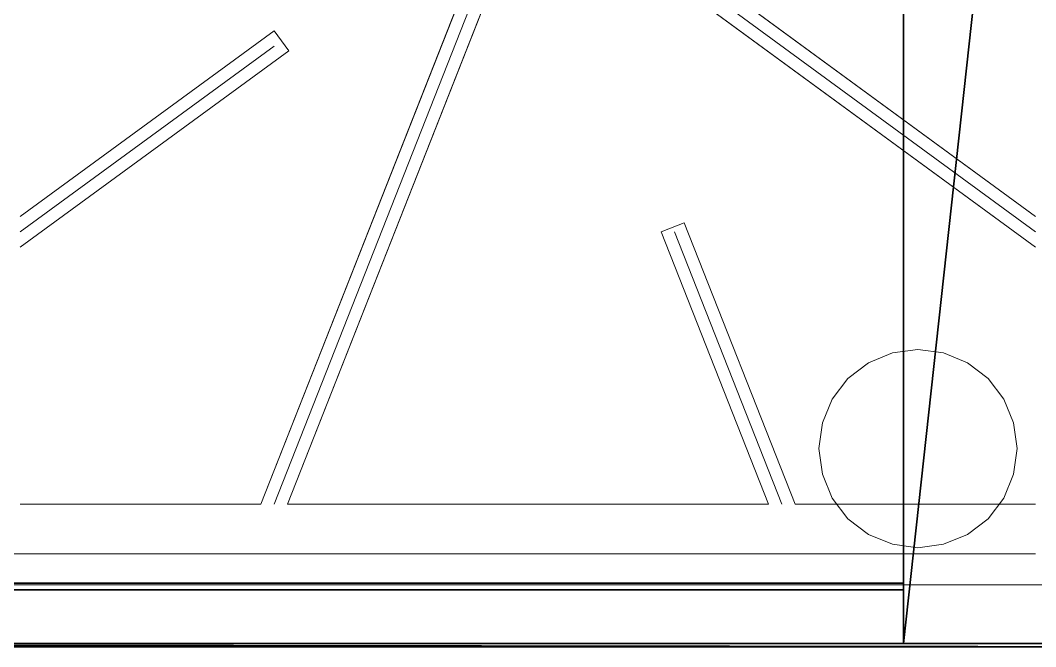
# Model space of a CAD drawing. Header units: inches. Extents: x 11 to 371, y 57 to 381.
# Drawn here: x 23.98 to 34.23, y 121 to 127.32 of the extents above; entities that cross this region are included whole.
import ezdxf

# ---------------------------------------------------------------- set-up
doc = ezdxf.new("R2010")
doc.units = ezdxf.units.IN
doc.header["$MEASUREMENT"] = 0
doc.layers.add('Equip', color=2, linetype='Continuous')
doc.layers.add('Stove', color=5, linetype='Continuous', lineweight=9)

# ---------------------------------------------------------------- blocks, each defined once
blk = doc.blocks.new('Range-Classic-D_83880-_3D_0')
for p, q in [((-8.875, -15.813, 37.062), (-10.75, -13.25, 37.062)), ((-8.057, -17.958, 37.062), (-13.5, -15.813, 37.062)), ((-7.777, -19.438, 37.062), (-10.75, -23.5, 37.062)), ((-10.75, -19.853, 37.062), (-13.5, -20.938, 37.062))]:
    blk.add_line(p, q)
for points in [[(-14.937, -24.313, 2), (-14.937, -24.313, 35.563), (-14.937, 0, 35.563), (-14.937, 0, 2)], [(-14.937, 0, 2), (14.937, 0, 2), (14.937, -24.313, 2), (-14.937, -24.313, 2)], [(-14.937, 0, 35.563), (-14.937, -24.313, 35.563), (14.937, -24.313, 35.563), (14.937, 0, 35.563)], [(-14.937, -24.313, 36), (-14.937, 0, 36), (-14.937, 0, 35.563), (-14.937, -24.313, 35.563)], [(-14.313, -1.688, 36), (-14.313, -24.313, 36), (-14.313, -24.313, 35.563), (-14.313, -1.688, 35.563)], [(-14, -23.5, 36.562), (-14, -23.5, 37.063), (-14, -2.5, 37.063), (-14, -2.5, 36.562)], [(-13.5, -13.25, 36.562), (-13.5, -13.25, 37.063), (-13.5, -15.678, 37.063), (-13.5, -15.678, 36.562)], [(-8.922, -15.96, 36.562), (-8.922, -15.96, 37.063), (-10.905, -13.25, 37.063), (-10.905, -13.25, 36.562)], [(-10.595, -13.25, 37.063), (-8.72, -15.813, 37.063), (-8.72, -15.813, 36.562), (-10.595, -13.25, 36.562)], [(-13.5, -15.678, 36.562), (-13.5, -15.678, 37.063), (-8, -17.846, 37.063), (-8, -17.846, 36.562)], [(-8.72, -15.813, 37.063), (-8.922, -15.96, 37.063), (-8.922, -15.96, 36.562), (-8.72, -15.813, 36.562)], [(-13.5, -15.947, 36.562), (-13.5, -15.947, 37.063), (-13.5, -20.803, 37.063), (-13.5, -20.803, 36.562)], [(-8.092, -18.079, 36.562), (-8.092, -18.079, 37.063), (-13.5, -15.947, 37.063), (-13.5, -15.947, 36.562)], [(-10.905, -23.5, 37.063), (-7.887, -19.375, 37.063), (-7.887, -19.375, 36.562), (-10.905, -23.5, 36.562)], [(-7.685, -19.523, 36.562), (-7.685, -19.523, 37.063), (-10.595, -23.5, 37.063), (-10.595, -23.5, 36.562)], [(-13.5, -20.803, 37.063), (-10.75, -19.719, 37.063), (-10.75, -19.719, 36.562), (-13.5, -20.803, 36.562)], [(-10.75, -19.719, 37.063), (-10.658, -19.952, 37.063), (-10.658, -19.952, 36.562), (-10.75, -19.719, 36.562)], [(-10.658, -19.952, 36.562), (-10.658, -19.952, 37.063), (-13.5, -21.072, 37.063), (-13.5, -21.072, 36.562)], [(-13.5, -21.072, 36.562), (-13.5, -21.072, 37.063), (-13.5, -23.5, 37.063), (-13.5, -23.5, 36.562)]]:
    blk.add_3dface(points)
for points, invisible_edges in [([(-14.313, -1.688, 35.563), (-14.313, -24.313, 35.563), (-14.937, -24.313, 35.563), (-14.937, 0, 35.563)], 8), ([(-14.937, -24.313, 36), (-14.313, -24.313, 36), (-14.313, -1.688, 36), (-14.937, 0, 36)], 4), ([(-14, -23.5, 36.562), (-14, -2.5, 36.562), (-13.5, -13.25, 36.562)], 14), ([(-14, -2.5, 37.063), (-14, -23.5, 37.063), (-13.5, -12.75, 37.063)], 14), ([(-14, -23.5, 37.063), (-13.5, -15.678, 37.063), (-13.5, -13.25, 37.063), (-13.5, -12.75, 37.063)], 13), ([(-13.5, -15.678, 36.562), (-13.5, -15.947, 36.562), (-14, -23.5, 36.562), (-13.5, -13.25, 36.562)], 7), ([(-8.922, -15.96, 36.562), (-10.905, -13.25, 36.562), (-10.595, -13.25, 36.562), (-8.72, -15.813, 36.562)], 2), ([(-10.595, -13.25, 37.063), (-10.905, -13.25, 37.063), (-8.922, -15.96, 37.063), (-8.72, -15.813, 37.063)], 1), ([(-14, -23.5, 37.063), (-13.5, -20.803, 37.063), (-13.5, -15.947, 37.063), (-13.5, -15.678, 37.063)], 13), ([(-13.5, -15.947, 36.562), (-13.5, -15.678, 36.562), (-8, -17.846, 36.562), (-8.092, -18.079, 36.562)], 1), ([(-8, -17.846, 37.063), (-13.5, -15.678, 37.063), (-13.5, -15.947, 37.063), (-8.092, -18.079, 37.063)], 2), ([(-13.5, -15.947, 36.562), (-13.5, -20.803, 36.562), (-14, -23.5, 36.562)], 14), ([(-10.595, -23.5, 36.562), (-10.905, -23.5, 36.562), (-7.887, -19.375, 36.562), (-7.685, -19.523, 36.562)], 1), ([(-7.887, -19.375, 37.063), (-10.905, -23.5, 37.063), (-10.595, -23.5, 37.063), (-7.685, -19.523, 37.063)], 2), ([(-13.5, -20.803, 36.562), (-10.75, -19.719, 36.562), (-10.658, -19.952, 36.562), (-13.5, -21.072, 36.562)], 8), ([(-13.5, -20.803, 37.063), (-13.5, -21.072, 37.063), (-10.658, -19.952, 37.063), (-10.75, -19.719, 37.063)], 1), ([(-13.5, -21.072, 36.562), (-13.5, -23.5, 36.562), (-14, -23.5, 36.562), (-13.5, -20.803, 36.562)], 14), ([(-13.5, -21.072, 37.063), (-13.5, -20.803, 37.063), (-14, -23.5, 37.063), (-13.5, -23.5, 37.063)], 7), ([(-12.071, -21.813), (-13.437, -21.446), (-12.938, -21.312), (-12.23, -21.605)], 7), ([(-13.437, -21.446), (-13.196, -21.347), (-12.938, -21.312)], 12), ([(-13.437, -21.446, 2), (-12.071, -21.813, 2), (-12.938, -21.312, 2), (-13.196, -21.347, 2)], 3), ([(-13.196, -21.347), (-13.196, -21.347, 2), (-12.938, -21.312, 2), (-12.938, -21.312)], 5), ([(-12.679, -21.347, 2), (-12.679, -21.347), (-12.938, -21.312), (-12.938, -21.312, 2)], 5), ([(-12.23, -21.605), (-12.938, -21.312), (-12.679, -21.347), (-12.438, -21.446)], 1), ([(-12.071, -21.813, 2), (-12.23, -21.605, 2), (-12.679, -21.347, 2), (-12.938, -21.312, 2)], 10), ([(-13.196, -21.347, 2), (-13.196, -21.347), (-13.437, -21.446), (-13.437, -21.446, 2)], 5), ([(-12.438, -21.446, 2), (-12.438, -21.446), (-12.679, -21.347), (-12.679, -21.347, 2)], 5), ([(-12.679, -21.347, 2), (-12.23, -21.605, 2), (-12.438, -21.446, 2)], 1), ([(-13.938, -22.312, 2), (-11.972, -22.054, 2), (-12.071, -21.813, 2), (-13.437, -21.446, 2)], 13), ([(-13.804, -21.813, 2), (-13.903, -22.054, 2), (-13.938, -22.312, 2), (-13.437, -21.446, 2)], 12), ([(-13.804, -21.813), (-13.645, -21.605), (-13.437, -21.446), (-13.903, -22.571)], 12), ([(-13.804, -21.813, 2), (-13.437, -21.446, 2), (-13.645, -21.605, 2)], 1), ([(-13.437, -21.446, 2), (-13.437, -21.446), (-13.645, -21.605), (-13.645, -21.605, 2)], 5), ([(-13.437, -21.446), (-12.071, -21.813), (-11.972, -22.054), (-12.438, -23.179)], 13), ([(-13.437, -21.446), (-12.438, -23.179), (-12.679, -23.278), (-13.437, -23.179)], 13), ([(-12.438, -21.446), (-12.438, -21.446, 2), (-12.23, -21.605, 2), (-12.23, -21.605)], 5), ([(-13.645, -21.605, 2), (-13.645, -21.605), (-13.804, -21.813), (-13.804, -21.813, 2)], 5), ([(-12.071, -21.813), (-12.23, -21.605), (-12.23, -21.605, 2), (-12.071, -21.813, 2)], 10), ([(-13.903, -22.571), (-13.938, -22.312), (-13.903, -22.054), (-13.804, -21.813)], 8), ([(-13.804, -21.813, 2), (-13.804, -21.813), (-13.903, -22.054), (-13.903, -22.054, 2)], 5), ([(-11.972, -22.054), (-12.071, -21.813), (-12.071, -21.813, 2), (-11.972, -22.054, 2)], 10), ([(-13.903, -22.054, 2), (-13.903, -22.054), (-13.938, -22.312), (-13.938, -22.312, 2)], 1), ([(-13.437, -23.179, 2), (-11.938, -22.312, 2), (-11.972, -22.054, 2), (-13.938, -22.312, 2)], 13), ([(-12.438, -23.179), (-11.972, -22.054), (-11.972, -22.571), (-12.23, -23.02)], 7), ([(-11.938, -22.312), (-11.972, -22.054), (-11.972, -22.054, 2), (-11.938, -22.312, 2)], 2), ([(-11.938, -22.312), (-11.972, -22.571), (-11.972, -22.054)], 2), ([(-13.938, -22.312, 2), (-13.938, -22.312), (-13.903, -22.571), (-13.903, -22.571, 2)], 4), ([(-13.437, -23.179, 2), (-13.938, -22.312, 2), (-13.903, -22.571, 2)], 13), ([(-12.679, -23.278, 2), (-11.972, -22.571, 2), (-11.938, -22.312, 2), (-13.437, -23.179, 2)], 13), ([(-11.972, -22.571, 2), (-11.972, -22.571), (-11.938, -22.312), (-11.938, -22.312, 2)], 1), ([(-13.903, -22.571, 2), (-13.903, -22.571), (-13.804, -22.812), (-13.804, -22.812, 2)], 5), ([(-13.437, -23.179), (-13.645, -23.02), (-13.804, -22.812), (-13.903, -22.571)], 8), ([(-13.804, -22.812, 2), (-13.645, -23.02, 2), (-13.437, -23.179, 2), (-13.903, -22.571, 2)], 4), ([(-11.972, -22.571, 2), (-12.679, -23.278, 2), (-12.438, -23.179, 2), (-12.23, -23.02, 2)], 9), ([(-12.23, -23.02), (-11.972, -22.571), (-12.071, -22.812)], 1), ([(-11.972, -22.571, 2), (-12.23, -23.02, 2), (-12.071, -22.812, 2)], 1), ([(-12.071, -22.812, 2), (-12.071, -22.812), (-11.972, -22.571), (-11.972, -22.571, 2)], 5), ([(-13.804, -22.812, 2), (-13.804, -22.812), (-13.645, -23.02), (-13.645, -23.02, 2)], 5), ([(-12.23, -23.02, 2), (-12.23, -23.02), (-12.071, -22.812), (-12.071, -22.812, 2)], 5), ([(-13.645, -23.02, 2), (-13.645, -23.02), (-13.437, -23.179), (-13.437, -23.179, 2)], 5), ([(-12.438, -23.179, 2), (-12.438, -23.179), (-12.23, -23.02), (-12.23, -23.02, 2)], 5), ([(-13.437, -23.179, 2), (-13.437, -23.179), (-13.196, -23.278), (-13.196, -23.278, 2)], 5), ([(-12.938, -23.313), (-13.196, -23.278), (-13.437, -23.179), (-12.679, -23.278)], 4), ([(-13.437, -23.179, 2), (-13.196, -23.278, 2), (-12.938, -23.313, 2), (-12.679, -23.278, 2)], 8), ([(-12.679, -23.278, 2), (-12.679, -23.278), (-12.438, -23.179), (-12.438, -23.179, 2)], 5), ([(-13.196, -23.278, 2), (-13.196, -23.278), (-12.938, -23.313), (-12.938, -23.313, 2)], 5), ([(-12.679, -23.278), (-12.679, -23.278, 2), (-12.938, -23.313, 2), (-12.938, -23.313)], 5)]:
    blk.add_3dface(points, dxfattribs=dict(invisible_edges=invisible_edges))
at = {"layer": 'Stove', "invisible_edges": 15}
blk.add_3dface([(-13.903, -22.571), (-13.437, -21.446), (-13.437, -23.179)], dxfattribs=at)
blk = doc.blocks.new('Millennia 36 Wall Hood - Model MH3612S 1292842009')
mesh = blk.add_polyface()
corners = [(0.04, -0.41), (0.04, -22.207), (0.04, -25.46), (0, -25.46, 0.04), (0, -22.207, 0.04), (0, -0.41, 0.04), (0, -0.04, 0.04), (0.04, 0)]
mesh.append_faces([[corners[k] for k in face] for face in [(0, 5, 6, 7)]], dxfattribs={"vtx0": -1})
mesh.append_faces([[corners[k] for k in face] for face in [(0, 3, 4, 5)]], dxfattribs={"vtx0": -1, "vtx3": -1})
mesh.append_faces([[corners[k] for k in face] for face in [(0, 1, 2, 3)]], dxfattribs={"vtx3": -1})
mesh = blk.add_polyface()
corners = [(35.835, -25.46), (0.04, -25.46), (0.04, -22.207), (35.183, -22.207), (35.183, -0.41), (35.18, 0), (35.835, 0), (35.835, -0.41)]
mesh.append_faces([[corners[k] for k in face] for face in [(0, 6, 7)]], dxfattribs={"vtx0": -1})
mesh.append_faces([[corners[k] for k in face] for face in [(0, 2, 3), (0, 3, 4), (0, 4, 5), (0, 5, 6)]], dxfattribs={"vtx0": -1, "vtx2": -1})
mesh.append_faces([[corners[k] for k in face] for face in [(0, 1, 2)]], dxfattribs={"vtx2": -1})
mesh = blk.add_polyface()
corners = [(0.692, -0.41), (0.692, -22.207), (0.04, -22.207), (0.04, -0.41), (0.04, 0), (0.69, 0)]
mesh.append_faces([[corners[k] for k in face] for face in [(0, 3, 4, 5)]], dxfattribs={"vtx0": -1})
mesh.append_faces([[corners[k] for k in face] for face in [(0, 1, 2, 3)]], dxfattribs={"vtx3": -1})
mesh = blk.add_polyface()
corners = [(0, -0.04, 0.04), (0, -22.207, 0.04), (0, -25.46, 0.04), (0, -25.462, 1.537), (0, -11.866, 11.96), (0, -0.04, 11.96)]
mesh.append_faces([[corners[k] for k in face] for face in [(0, 3, 4, 5)]], dxfattribs={"vtx0": -1})
mesh.append_faces([[corners[k] for k in face] for face in [(0, 1, 2, 3)]], dxfattribs={"vtx3": -1})
mesh = blk.add_polyface()
corners = [(0.692, -0.41), (0.772, -0.41, 0.04), (0.772, -22.207, 0.04), (0.692, -22.207)]
mesh.append_faces([[corners[k] for k in face] for face in [(0, 1, 2, 3)]])
mesh = blk.add_polyface()
corners = [(0.772, -22.207, 0.04), (0.772, -0.41, 0.04), (0.772, -0.41, 1.75), (0.772, -0.41, 11.804), (0.772, -11.874, 11.804), (0.772, -12.414, 11.354), (0.772, -12.414, 1.75), (0.772, -22.207, 1.75)]
mesh.append_faces([[corners[k] for k in face] for face in [(2, 4, 5), (2, 5, 6), (2, 6, 7), (2, 7, 0)]], dxfattribs={"vtx0": -1, "vtx2": -1})
mesh.append_faces([[corners[k] for k in face] for face in [(0, 1, 2), (2, 3, 4)]], dxfattribs={"vtx2": -1})
mesh = blk.add_polyface()
corners = [(0, -25.462, 1.537), (0.04, -25.466, 1.584), (0.04, -11.912, 11.976), (0, -11.866, 11.96)]
mesh.append_faces([[corners[k] for k in face] for face in [(0, 1, 2, 3)]])
mesh = blk.add_polyface()
corners = [(35.835, -25.466, 1.584), (35.835, -11.912, 11.976), (0.04, -11.912, 11.976), (0.04, -25.466, 1.584)]
mesh.append_faces([[corners[k] for k in face] for face in [(0, 1, 2, 3)]])
mesh = blk.add_polyface()
corners = [(35.103, -22.207, 1.75), (0.772, -22.207, 1.75), (0.772, -12.414, 1.75), (35.103, -12.414, 1.75)]
mesh.append_faces([[corners[k] for k in face] for face in [(0, 1, 2, 3)]])
mesh = blk.add_polyface()
corners = [(0.772, -22.207, 1.75), (35.103, -22.207, 1.75), (35.103, -22.207, 0.04), (35.183, -22.207), (0.692, -22.207), (0.772, -22.207, 0.04)]
mesh.append_faces([[corners[k] for k in face] for face in [(0, 2, 3), (3, 5, 0)]], dxfattribs={"vtx0": -1, "vtx2": -1})
mesh.append_faces([[corners[k] for k in face] for face in [(0, 1, 2), (3, 4, 5)]], dxfattribs={"vtx2": -1})

msp = doc.modelspace()

# ---------------------------------------------------------------- block references
at = {"layer": 'Equip', "xscale": 0.83, "rotation": 90}
msp.add_blockref('Millennia 36 Wall Hood - Model MH3612S 1292842009', (10.686, 121, 57.04), dxfattribs=at)
at = {"layer": 'Stove', "rotation": 90}
msp.add_blockref('Range-Classic-D_83880-_3D_0', (10.726, 135.937), dxfattribs=at)

doc.saveas('drawing.dxf')
